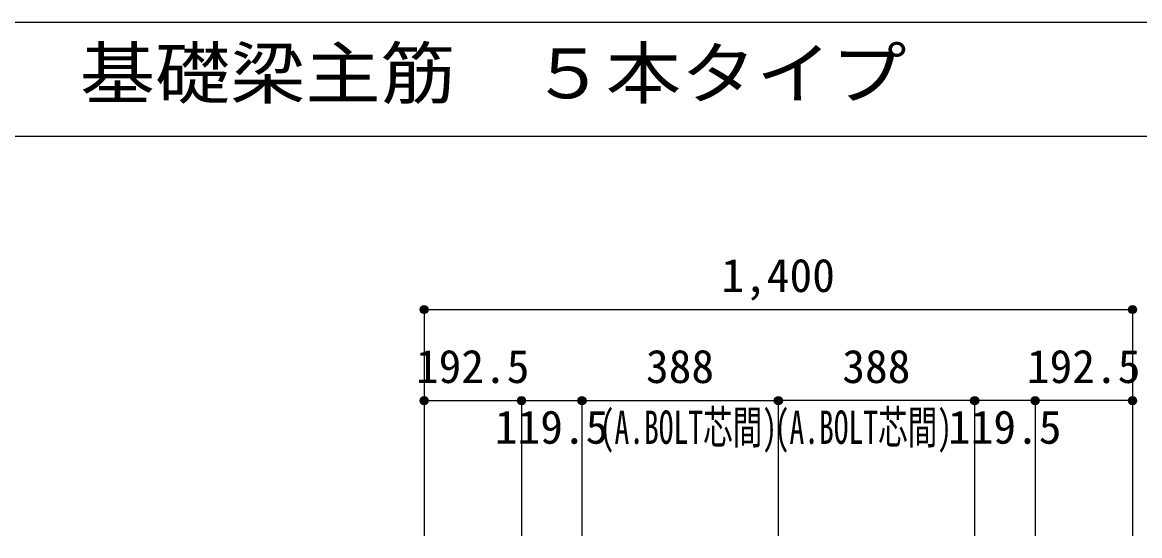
# Model space of a CAD drawing. Units: millimetres at full size, sheet at 1:30. Extents: x -5973 to 5954, y -4195 to 4201.
# Drawn here: x -942 to 1267, y 3186 to 4201 of the extents above; entities that cross this region are included whole.
import ezdxf
from ezdxf.enums import TextEntityAlignment as Align

# ---------------------------------------------------------------- set-up
doc = ezdxf.new("R2010")
doc.units = ezdxf.units.MM
doc.header["$LTSCALE"] = 30
doc.header["$PDMODE"] = 32
doc.header["$PDSIZE"] = 15
for name, color, linetype in [('0-7_文字', 4, 'Continuous'), ('0-D_寸法', 4, 'Continuous'), ('6-7_文字', 7, 'Continuous'), ('F-0_枠', 6, 'Continuous')]:
    doc.layers.add(name, color=color, linetype=linetype)
doc.styles.add('ＭＳ ゴシック', font='')
doc.styles.get('ＭＳ ゴシック').set_extended_font_data('MS Gothic')

msp = doc.modelspace()

# ---------------------------------------------------------------- linework, layer by layer
at = {"layer": '0-D_寸法'}
for p, q in [((-147.56, 3633.07), (-147.56, 3453.07)), ((-147.56, 3633.07), (-147.56, 3453.07)), ((-147.56, 3633.07), (1252.44, 3633.07)), ((-147.56, 3633.07), (1252.44, 3633.07)), ((1252.44, 3633.07), (1252.44, 3186.03)), ((-147.56, 3453.07), (44.94, 3453.07)), ((-147.56, 3453.07), (-147.56, 3186.03)), ((44.94, 3453.07), (44.94, 3186.03)), ((44.94, 3453.07), (164.44, 3453.07)), ((164.44, 3453.07), (164.44, 3186.03)), ((940.44, 3453.07), (552.44, 3453.07)), ((552.44, 3453.07), (552.44, 3186.03)), ((1059.94, 3453.07), (940.44, 3453.07)), ((940.44, 3453.07), (940.44, 3186.03)), ((1252.44, 3453.07), (1059.94, 3453.07)), ((1059.94, 3453.07), (1059.94, 3186.03)), ((1252.44, 3453.07), (1252.44, 3186.03))]:
    msp.add_line(p, q, dxfattribs=at)
msp.add_lwpolyline([(164.44, 3453.07), (552.44, 3453.07), (552.44, 3186.03)], dxfattribs=at)
for centre, radius in [((-147.56, 3633.07), 8), ((-147.56, 3633.07), 7.2), ((-147.56, 3633.07), 6.4), ((-147.56, 3633.07), 5.6), ((-147.56, 3633.07), 4.8), ((-147.56, 3633.07), 4), ((-147.56, 3633.07), 3.2), ((-147.56, 3633.07), 2.4), ((-147.56, 3633.07), 1.6), ((-147.56, 3633.07), 0.8), ((1252.44, 3633.07), 8), ((1252.44, 3633.07), 7.2), ((1252.44, 3633.07), 6.4), ((1252.44, 3633.07), 5.6), ((1252.44, 3633.07), 4.8), ((1252.44, 3633.07), 4), ((1252.44, 3633.07), 3.2), ((1252.44, 3633.07), 2.4), ((1252.44, 3633.07), 1.6), ((1252.44, 3633.07), 0.8), ((-147.56, 3453.07), 8), ((-147.56, 3453.07), 7.2), ((-147.56, 3453.07), 6.4), ((-147.56, 3453.07), 5.6), ((-147.56, 3453.07), 4.8), ((-147.56, 3453.07), 4), ((-147.56, 3453.07), 3.2), ((-147.56, 3453.07), 2.4), ((-147.56, 3453.07), 1.6), ((-147.56, 3453.07), 0.8), ((44.94, 3453.07), 8), ((44.94, 3453.07), 7.2), ((44.94, 3453.07), 6.4), ((44.94, 3453.07), 5.6), ((44.94, 3453.07), 4.8), ((44.94, 3453.07), 4), ((44.94, 3453.07), 3.2), ((44.94, 3453.07), 2.4), ((44.94, 3453.07), 1.6), ((44.94, 3453.07), 0.8), ((164.44, 3453.07), 8), ((164.44, 3453.07), 7.2), ((164.44, 3453.07), 6.4), ((164.44, 3453.07), 5.6), ((164.44, 3453.07), 4.8), ((164.44, 3453.07), 4), ((164.44, 3453.07), 3.2), ((164.44, 3453.07), 2.4), ((164.44, 3453.07), 1.6), ((164.44, 3453.07), 0.8), ((552.44, 3453.07), 8), ((552.44, 3453.07), 8), ((552.44, 3453.07), 7.2), ((552.44, 3453.07), 7.2), ((552.44, 3453.07), 6.4), ((552.44, 3453.07), 6.4), ((552.44, 3453.07), 5.6), ((552.44, 3453.07), 5.6), ((552.44, 3453.07), 4.8), ((552.44, 3453.07), 4.8), ((552.44, 3453.07), 4), ((552.44, 3453.07), 4), ((552.44, 3453.07), 3.2), ((552.44, 3453.07), 3.2), ((552.44, 3453.07), 2.4), ((552.44, 3453.07), 2.4), ((552.44, 3453.07), 1.6), ((552.44, 3453.07), 1.6), ((552.44, 3453.07), 0.8), ((552.44, 3453.07), 0.8), ((940.44, 3453.07), 8), ((940.44, 3453.07), 7.2), ((940.44, 3453.07), 6.4), ((940.44, 3453.07), 5.6), ((940.44, 3453.07), 4.8), ((940.44, 3453.07), 4), ((940.44, 3453.07), 3.2), ((940.44, 3453.07), 2.4), ((940.44, 3453.07), 1.6), ((940.44, 3453.07), 0.8), ((1059.94, 3453.07), 8), ((1059.94, 3453.07), 7.2), ((1059.94, 3453.07), 6.4), ((1059.94, 3453.07), 5.6), ((1059.94, 3453.07), 4.8), ((1059.94, 3453.07), 4), ((1059.94, 3453.07), 3.2), ((1059.94, 3453.07), 2.4), ((1059.94, 3453.07), 1.6), ((1059.94, 3453.07), 0.8), ((1252.44, 3453.07), 8), ((1252.44, 3453.07), 7.2), ((1252.44, 3453.07), 6.4), ((1252.44, 3453.07), 5.6), ((1252.44, 3453.07), 4.8), ((1252.44, 3453.07), 4), ((1252.44, 3453.07), 3.2), ((1252.44, 3453.07), 2.4), ((1252.44, 3453.07), 1.6), ((1252.44, 3453.07), 0.8)]:
    msp.add_circle(centre, radius, dxfattribs=at)
at = {"layer": '0-D_寸法', "color": 7}
for p in [(-147.56, 3633.07), (-147.56, 3633.07), (1252.44, 3633.07), (-147.56, 3453.07), (-147.56, 3453.07), (44.94, 3453.07), (164.44, 3453.07), (164.44, 3453.07), (552.44, 3453.07), (552.44, 3453.07), (552.44, 3453.07), (940.44, 3453.07), (940.44, 3453.07), (1059.94, 3453.07), (1059.94, 3453.07), (1252.44, 3453.07), (1252.44, 3453.07)]:
    msp.add_point(p, dxfattribs=at)
at = {"layer": 'F-0_枠'}
msp.add_line((-5972.88, 4201.15), (5954.1, 4201.15), dxfattribs=at)
at = {"layer": 'F-0_枠', "color": 2}
msp.add_line((-5972.88, 3976.15), (3723.6, 3976.15), dxfattribs=at)

# ---------------------------------------------------------------- texts
at = {"layer": '0-7_文字', "style": 'ＭＳ ゴシック', "width": 0.65}
for p in [(199.53, 3347.74), (545.35, 3347.74)]:
    msp.add_text('(A.BOLT芯間)', height=65.98, dxfattribs=at).set_placement(p, align=Align.BOTTOM_LEFT)
at = {"layer": '0-D_寸法', "style": 'ＭＳ ゴシック'}
for s, p in [('1,400', (439.94, 3648.07)), ('192.5', (-163.81, 3468.07)), ('388', (290.94, 3468.07)), ('388', (678.94, 3468.07)), ('192.5', (1043.69, 3468.07)), ('119.5', (-7.81, 3348.07)), ('119.5', (887.69, 3348.07))]:
    msp.add_text(s, height=65.98, dxfattribs=at).set_placement(p, align=Align.BOTTOM_LEFT)
at = {"layer": '6-7_文字', "color": 2, "style": 'ＭＳ ゴシック', "width": 1.1}
msp.add_text('\u3000\u3000基礎梁主筋\u3000５本タイプ', height=98.97, dxfattribs=at).set_placement((-1124.64, 4021.15), align=Align.BOTTOM_LEFT)

doc.saveas('drawing.dxf')
